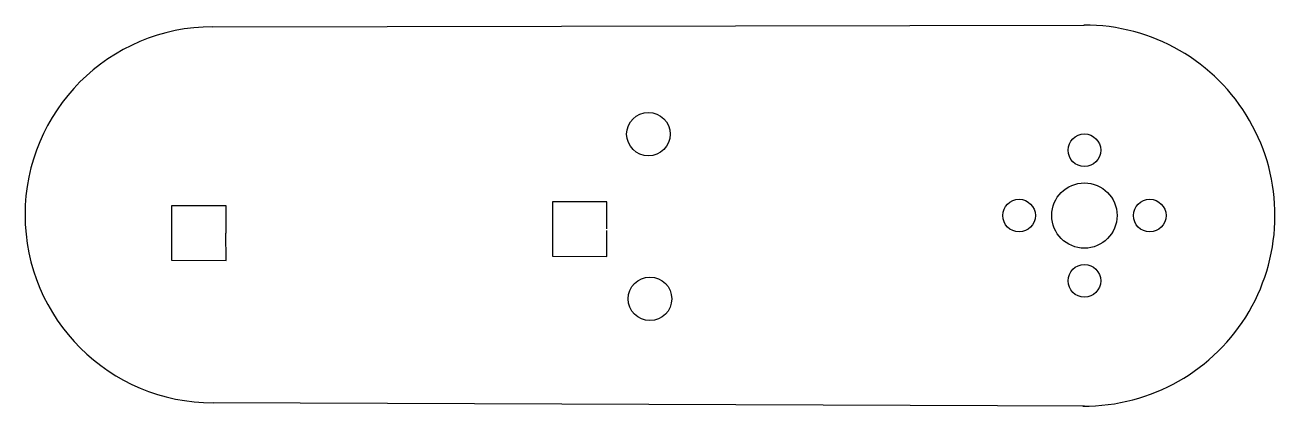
# Model space of a CAD drawing. Header units: centimetres. Extents: x 29.5 to 41, y -9.3 to -5.8.
import ezdxf

# ---------------------------------------------------------------- set-up
doc = ezdxf.new("R2010")
doc.units = ezdxf.units.CM
doc.header["$MEASUREMENT"] = 0

msp = doc.modelspace()

# ---------------------------------------------------------------- linework, layer by layer
for p, q in [((31.21, -5.767), (39.21, -5.752)), ((31.331, -7.413), (30.831, -7.413)), ((30.831, -7.413), (30.831, -7.913)), ((31.331, -7.663), (31.331, -7.413)), ((34.827, -7.375), (34.327, -7.375)), ((34.327, -7.375), (34.328, -7.875)), ((34.827, -7.625), (34.827, -7.375)), ((31.331, -7.914), (31.329, -7.663)), ((34.828, -7.877), (34.827, -7.638)), ((30.831, -7.913), (31.331, -7.914)), ((34.328, -7.875), (34.828, -7.877)), ((39.214, -9.252), (31.214, -9.222))]:
    msp.add_line(p, q)
for centre, radius in [((35.209, -6.754), 0.2), ((39.212, -6.902), 0.15), ((39.212, -7.502), 0.3), ((38.612, -7.502), 0.15), ((39.812, -7.502), 0.15), ((39.212, -8.102), 0.15), ((35.223, -8.267), 0.2)]:
    msp.add_circle(centre, radius)
for centre, radius, start, end in [((31.212, -7.495), 1.727, 90.0568, 270.0568), ((39.212, -7.502), 1.75, 269.5203, 90.1717)]:
    msp.add_arc(centre, radius, start, end)

doc.saveas('drawing.dxf')
